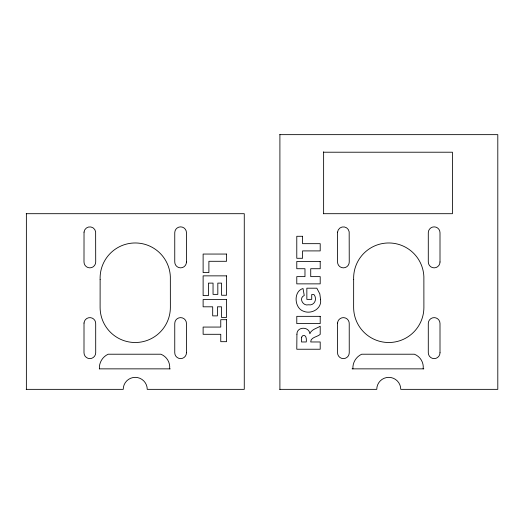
<?xml version="1.0" encoding="UTF-8"?>
<svg xmlns="http://www.w3.org/2000/svg" width="524" height="524" viewBox="0 0 524 524"><rect width="100%" height="100%" fill="white"/><g stroke="black" fill="none" stroke-linecap="round" stroke-linejoin="round"><path stroke-width="0.79" d="M279.731 134.648L497.8 134.648L497.8 389.352L400.768 389.352A12.006 12.006 0 0 0 388.769 377.352A12.006 12.006 0 0 0 376.763 389.352L279.731 389.352M323.629 152.215L452.441 152.215L452.441 213.694L323.629 213.694M26.2 213.694L244.269 213.694L244.269 389.352L147.237 389.352A12.006 12.006 0 0 0 135.231 377.352A12.006 12.006 0 0 0 123.232 389.352L26.2 389.352M99.337 368.857L170.274 368.857M352.056 368.857L423.811 368.857M323.629 151.783L323.629 213.805M279.901 134.648L279.901 389.352M26.37 213.694L26.37 389.352M99.37 368.857A15.144 15.144 0 0 1 108.154 354.217L160.848 354.217A13.906 13.906 0 0 1 169.632 368.857M352.901 368.857A15.144 15.144 0 0 1 361.684 354.217L414.386 354.217A13.906 13.906 0 0 1 423.169 368.857M84.017 323.033L83.997 352.757A5.856 5.856 0 0 0 89.853 358.613A5.856 5.856 0 0 0 95.709 352.757L95.695 323.93A5.856 5.856 0 0 0 90.305 317.642A5.856 5.856 0 0 0 84.017 323.033M84.03 232.106L83.997 262A5.856 5.856 0 0 0 89.853 267.856A5.856 5.856 0 0 0 95.709 262L95.637 231.818A5.856 5.856 0 0 0 84.03 232.106M100.13 279.528L100.104 307.378A35.134 35.134 0 0 0 135.231 342.513A35.134 35.134 0 0 0 170.366 307.378L170.339 276.679A35.134 35.134 0 0 0 133.81 242.998A35.134 35.134 0 0 0 100.13 279.528M337.567 232.106L337.535 262A5.856 5.856 0 0 0 343.39 267.856A5.856 5.856 0 0 0 349.246 262L349.174 231.818A5.856 5.856 0 0 0 337.567 232.106M337.548 323.033L337.535 352.757A5.856 5.856 0 0 0 343.39 358.613A5.856 5.856 0 0 0 349.246 352.757L349.226 323.93A5.856 5.856 0 0 0 343.836 317.642A5.856 5.856 0 0 0 337.548 323.033M353.661 279.528L353.635 307.378A35.134 35.134 0 0 0 388.769 342.513A35.134 35.134 0 0 0 423.896 307.378L423.87 276.679A35.134 35.134 0 0 0 387.341 242.998A35.134 35.134 0 0 0 353.661 279.528M320.603 299.728C321.808 309.016 311.138 314.577 303.304 311.158C294.233 307.935 293.289 291.265 303.01 288.514L304.261 295.497C298.47 297.92 302.872 306.344 308.413 304.791C314.393 306.009 317.662 298.87 313.922 294.534L311.721 294.534L311.721 299.374L306.848 299.374L306.848 288.193L316.83 288.193L319.81 293.872L320.603 299.728M296.925 334.214L296.781 349.239L320.203 349.239L320.203 341.969L310.699 341.969C310.555 337.142 317.524 336.978 320.203 334.377L320.203 326.203C316.758 328.509 311.335 329.327 309.867 333.762C309.226 326.275 296.761 326.393 296.925 334.214M301.66 337.122L301.51 341.969L306.271 341.969C306.514 339.663 306.599 334.391 302.859 335.55L301.66 337.122M302.564 236.285L296.781 236.285L296.781 258.286L302.564 258.286L302.564 250.904L320.203 250.904L320.203 243.667L302.564 243.667L302.564 236.285M226.545 254.055L203.122 254.055L203.122 272.585L208.893 272.585L208.893 261.293L226.545 261.293L226.545 254.055M320.203 261.45L296.781 261.45L296.781 268.72L304.975 268.72L304.975 276.626L296.781 276.626L296.781 283.864L320.203 283.864L320.203 276.626L310.725 276.626L310.725 268.72L320.203 268.72L320.203 261.45M226.545 275.86L203.122 275.86L203.122 295.608L208.428 295.608L208.428 283.117L213.045 283.117L213.045 294.377L217.82 294.377L217.82 283.117L221.547 283.117L221.547 295.254L226.545 295.254L226.545 275.86M226.545 299.538L203.122 299.538L203.122 306.809L212.692 306.809L212.692 315.88L217.421 315.88L217.421 306.809L221.514 306.809L221.514 317.433L226.545 317.433L226.545 299.538M320.203 316.345L296.781 316.345L296.781 323.596L320.203 323.596L320.203 316.345M226.545 319.686L220.761 319.686L220.761 327.068L203.122 327.068L203.122 334.299L220.761 334.299L220.761 341.681L226.545 341.681L226.545 319.686M440.003 262L440.003 232.722A5.856 5.856 0 0 0 434.147 226.866A5.856 5.856 0 0 0 428.291 232.722L428.291 262A5.856 5.856 0 0 0 434.147 267.856A5.856 5.856 0 0 0 440.003 262M440.003 352.757L440.003 323.478A5.856 5.856 0 0 0 434.147 317.623A5.856 5.856 0 0 0 428.291 323.478L428.291 352.757A5.856 5.856 0 0 0 434.147 358.613A5.856 5.856 0 0 0 440.003 352.757M186.465 262L186.465 232.722A5.856 5.856 0 0 0 180.61 226.866A5.856 5.856 0 0 0 174.754 232.722L174.754 262A5.856 5.856 0 0 0 180.61 267.856A5.856 5.856 0 0 0 186.465 262M186.465 352.757L186.465 323.478A5.856 5.856 0 0 0 180.61 317.623A5.856 5.856 0 0 0 174.754 323.478L174.754 352.757A5.856 5.856 0 0 0 180.61 358.613A5.856 5.856 0 0 0 186.465 352.757"/></g></svg>
